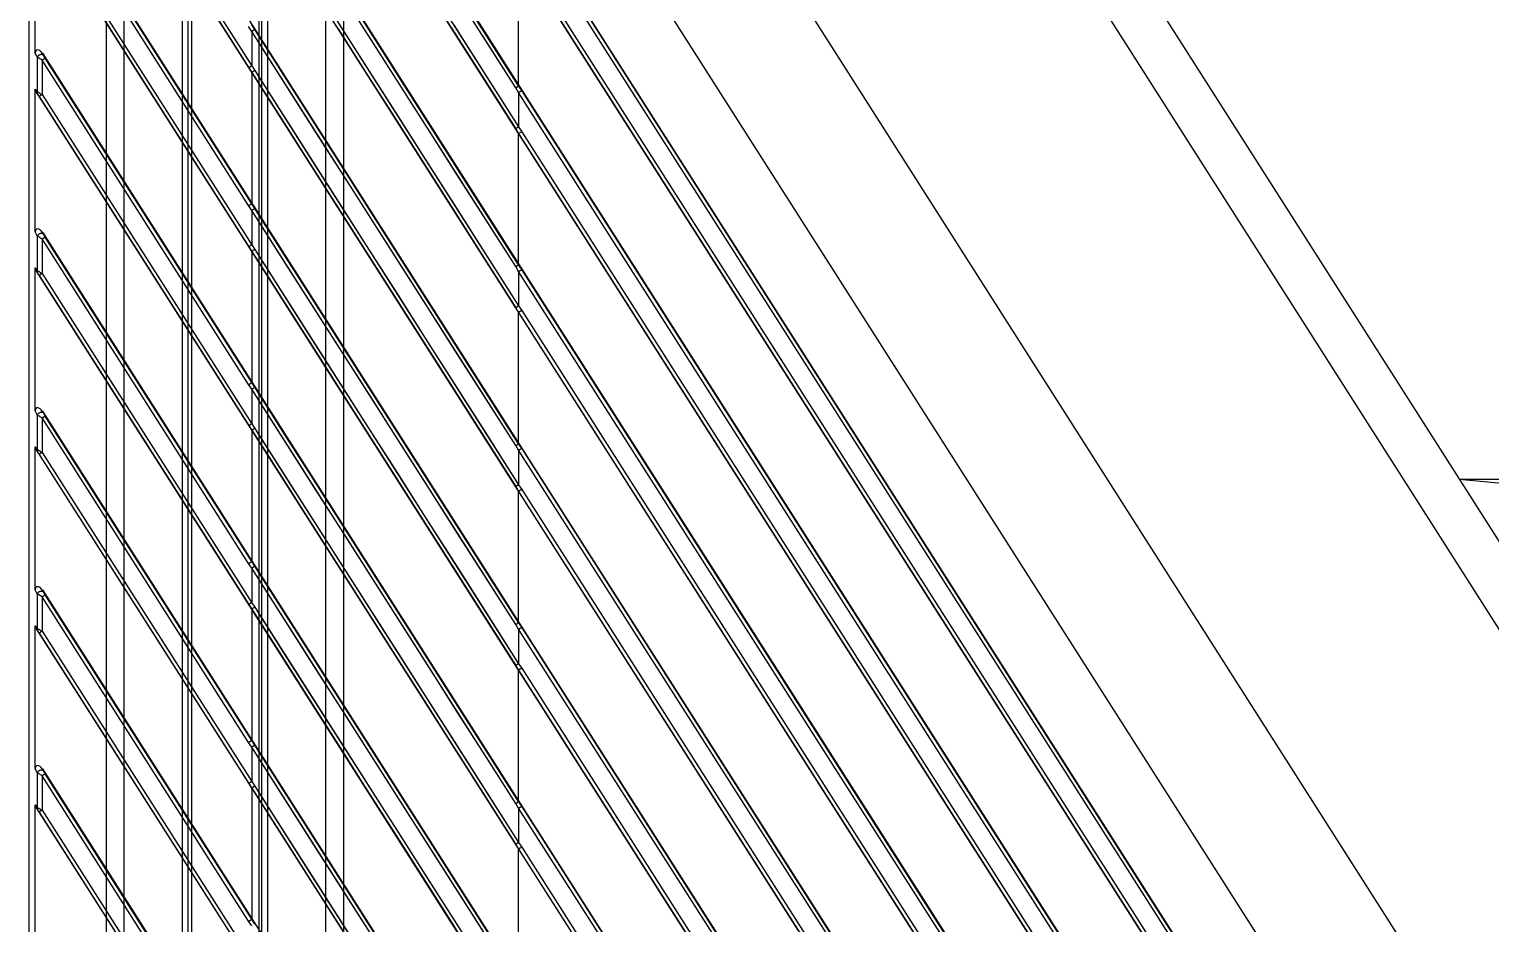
# Model space of a CAD drawing. Header units: millimetres. Extents: x 3299 to 14264, y 1863 to 5555.
# Drawn here: x 9573.9 to 9697, y 3599.8 to 3675.1 of the extents above; entities that cross this region are included whole.
import ezdxf

# ---------------------------------------------------------------- set-up
doc = ezdxf.new("R2010")
doc.units = ezdxf.units.MM
doc.layers.add('02___PRT_ALL_AXES', color=7, linetype='Continuous')

# ---------------------------------------------------------------- blocks, each defined once
blk = doc.blocks.new('ryfhgjmb')
at = {"color": 30, "linetype": 'Continuous', "true_color": 0xf26722}
for p, q in [((6005.13, 3342.43), (7001.63, 3342.43)), ((6005.13, 3340.93), (7001.63, 3340.93)), ((6058.09, 3336.03), (6969.27, 3336.03)), ((6058.47, 3335.53), (6968.88, 3335.53)), ((6058.09, 3328.83), (6969.27, 3328.83)), ((6058.47, 3329.33), (6968.88, 3329.33)), ((6005.13, 3323.93), (7001.63, 3323.93)), ((6005.13, 3322.43), (7001.63, 3322.43))]:
    blk.add_line(p, q, dxfattribs=at)
at = {"layer": '02___PRT_ALL_AXES', "color": 30, "linetype": 'Continuous', "true_color": 0xf26722}
for p, q in [((6968.72, 3335.27), (6027.64, 3335.27)), ((6968.72, 3329.59), (6027.64, 3329.59))]:
    blk.add_line(p, q, dxfattribs=at)
blk = doc.blocks.new('ryfh')
at = {"rotation": 90}
blk.add_blockref('ryfhgjmb', (11616.06, -2205.71), dxfattribs=at)
blk = doc.blocks.new('1111')
at = {"color": 7, "linetype": 'Continuous'}
for p, q in [((16002.78, 6714.13), (16002.78, 7051.63)), ((16005.06, 7020.45), (16199.89, 6714.63)), ((16003.89, 7011.31), (16192.57, 6715.14)), ((16052.6, 7010.97), (16165.48, 6833.79)), ((16003.37, 7008.03), (16190.17, 6714.81)), ((16049.79, 7007.99), (16169.04, 6820.8)), ((16003.89, 6996.24), (16182.96, 6715.14)), ((16003.37, 6992.96), (16180.56, 6714.81)), ((16003.89, 6981.16), (16173.36, 6715.14)), ((16003.37, 6977.88), (16170.96, 6714.81)), ((16043.77, 6933.03), (16021.53, 6967.93)), ((16044.02, 6933.19), (16021.79, 6968.09)), ((16003.89, 6966.09), (16163.75, 6715.14)), ((16021.54, 6964.47), (16043.77, 6929.57)), ((16021.78, 6964.63), (16044.02, 6929.73)), ((16052.45, 6964.65), (16182.35, 6760.74)), ((16003.37, 6962.81), (16161.36, 6714.81)), ((16003.62, 6962.45), (16021.29, 6934.71)), ((16003.86, 6962.61), (16021.53, 6934.87)), ((16043.77, 6917.96), (16021.53, 6952.85)), ((16044.02, 6918.12), (16021.79, 6953.02)), ((16003.89, 6951.01), (16154.15, 6715.14)), ((16021.27, 6923.1), (16003.86, 6950.44)), ((16021.54, 6923.26), (16004.12, 6950.6)), ((16021.78, 6949.55), (16044.02, 6914.65)), ((16021.54, 6949.39), (16043.77, 6914.49)), ((16003.28, 6935.95), (16003.28, 6948)), ((16003.37, 6947.73), (16151.75, 6714.81)), ((16003.62, 6947.37), (16021.29, 6919.64)), ((16003.86, 6947.53), (16021.53, 6919.8)), ((16166.56, 6755.38), (16044.02, 6947.71)), ((16166.81, 6755.54), (16044.28, 6947.87)), ((16044.02, 6933.19), (16044.02, 6944.25)), ((16044.02, 6944.25), (16164.35, 6755.38)), ((16044.28, 6944.41), (16164.6, 6755.54)), ((16041.53, 6937.11), (16039.14, 6940.86)), ((16031.75, 6936.82), (16029.39, 6940.52)), ((16032.01, 6936.98), (16029.65, 6940.68)), ((16041.28, 6936.95), (16038.88, 6940.7)), ((16021.53, 6937.78), (16021.27, 6938.18)), ((16021.53, 6937.78), (16021.53, 6934.87)), ((16043.77, 6902.88), (16021.53, 6937.78)), ((16024.38, 6933.31), (16021.53, 6937.78)), ((16021.79, 6937.94), (16021.54, 6938.34)), ((16044.02, 6903.04), (16021.79, 6937.94)), ((16024.64, 6933.47), (16021.79, 6937.94)), ((16028.8, 6937.99), (16031.18, 6934.26)), ((16029.05, 6938.15), (16031.42, 6934.42)), ((16038.33, 6938.12), (16040.92, 6934.05)), ((16038.58, 6938.28), (16041.17, 6934.21)), ((16003.46, 6935.63), (16003.28, 6935.95)), ((16003.96, 6935.79), (16003.89, 6935.94)), ((16003.89, 6935.94), (16144.55, 6715.14)), ((16034.12, 6933.1), (16031.75, 6936.82)), ((16034.38, 6933.26), (16032.01, 6936.98)), ((16043.77, 6933.03), (16041.28, 6936.95)), ((16044.02, 6933.19), (16041.53, 6937.11)), ((16003.46, 6935.63), (16003.46, 6932.69)), ((16003.86, 6935.36), (16003.86, 6932.45)), ((16021.27, 6908.02), (16003.86, 6935.36)), ((16021.54, 6908.19), (16004.12, 6935.52)), ((16021.29, 6934.71), (16021.54, 6934.32)), ((16021.53, 6934.87), (16021.78, 6934.48)), ((16021.55, 6934.26), (16021.54, 6934.32)), ((16021.54, 6934.32), (16043.77, 6899.42)), ((16021.54, 6934.32), (16024.03, 6930.41)), ((16021.55, 6934.26), (16021.55, 6923.28)), ((16021.78, 6934.48), (16044.02, 6899.58)), ((16021.78, 6934.48), (16024.27, 6930.57)), ((16027.23, 6929.4), (16024.64, 6933.47)), ((16031.18, 6934.26), (16033.55, 6930.54)), ((16031.42, 6934.42), (16033.8, 6930.7)), ((16040.92, 6934.05), (16043.77, 6929.57)), ((16041.17, 6934.21), (16044.02, 6929.73)), ((16003.28, 6920.88), (16003.28, 6932.92)), ((16003.28, 6932.92), (16003.46, 6932.69)), ((16003.37, 6932.66), (16003.46, 6932.53)), ((16003.37, 6932.66), (16142.15, 6714.81)), ((16003.62, 6932.29), (16021.29, 6904.56)), ((16003.86, 6932.45), (16021.53, 6904.72)), ((16026.97, 6929.24), (16024.38, 6933.31)), ((16036.5, 6929.37), (16034.12, 6933.1)), ((16036.75, 6929.53), (16034.38, 6933.26)), ((16043.77, 6933.03), (16044.02, 6933.19)), ((16044.02, 6932.64), (16043.77, 6933.03)), ((16044.28, 6932.8), (16044.02, 6933.19)), ((16044.02, 6932.64), (16044.28, 6932.8)), ((16044.02, 6932.64), (16044.02, 6929.73)), ((16156.95, 6755.38), (16044.02, 6932.64)), ((16157.2, 6755.54), (16044.28, 6932.8)), ((16024.03, 6930.41), (16026.42, 6926.66)), ((16024.27, 6930.57), (16026.66, 6926.82)), ((16033.55, 6930.54), (16035.91, 6926.84)), ((16033.8, 6930.7), (16036.15, 6927)), ((16029.39, 6925.44), (16026.97, 6929.24)), ((16029.65, 6925.6), (16027.23, 6929.4)), ((16038.88, 6925.63), (16036.5, 6929.37)), ((16039.14, 6925.79), (16036.75, 6929.53)), ((16044.02, 6929.73), (16043.77, 6929.57)), ((16043.77, 6929.57), (16044.02, 6929.17)), ((16044.02, 6929.73), (16044.28, 6929.33)), ((16044.28, 6929.33), (16044.02, 6929.17)), ((16044.02, 6918.12), (16044.02, 6929.17)), ((16044.02, 6929.17), (16154.74, 6755.38)), ((16044.28, 6929.33), (16155, 6755.54)), ((16026.42, 6926.66), (16028.8, 6922.92)), ((16026.66, 6926.82), (16029.05, 6923.08)), ((16035.91, 6926.84), (16038.33, 6923.04)), ((16036.15, 6927), (16038.58, 6923.2)), ((16034.12, 6918.03), (16029.39, 6925.44)), ((16032.01, 6921.91), (16029.65, 6925.6)), ((16041.28, 6921.87), (16038.88, 6925.63)), ((16041.53, 6922.03), (16039.14, 6925.79)), ((16021.53, 6922.7), (16021.27, 6923.1)), ((16021.53, 6922.7), (16021.53, 6919.8)), ((16043.77, 6887.81), (16021.53, 6922.7)), ((16024.38, 6918.23), (16021.53, 6922.7)), ((16021.55, 6923.28), (16021.54, 6923.26)), ((16021.79, 6922.87), (16021.54, 6923.26)), ((16044.02, 6887.97), (16021.79, 6922.87)), ((16024.64, 6918.39), (16021.79, 6922.87)), ((16028.8, 6922.92), (16031.18, 6919.19)), ((16029.05, 6923.08), (16031.42, 6919.35)), ((16038.33, 6923.04), (16040.92, 6918.97)), ((16038.58, 6923.2), (16041.17, 6919.13)), ((16034.38, 6918.19), (16032.01, 6921.91)), ((16043.77, 6917.96), (16041.28, 6921.87)), ((16044.02, 6918.12), (16041.53, 6922.03)), ((16003.46, 6920.56), (16003.28, 6920.88)), ((16003.46, 6920.56), (16003.46, 6917.62)), ((16003.86, 6920.29), (16003.86, 6917.38)), ((16021.27, 6892.95), (16003.86, 6920.29)), ((16003.89, 6920.86), (16134.94, 6715.14)), ((16003.96, 6920.72), (16003.89, 6920.86)), ((16021.54, 6893.11), (16004.12, 6920.45)), ((16021.29, 6919.64), (16021.54, 6919.24)), ((16021.53, 6919.8), (16021.78, 6919.4)), ((16021.55, 6919.18), (16021.54, 6919.24)), ((16021.54, 6919.24), (16043.77, 6884.34)), ((16021.54, 6919.24), (16024.03, 6915.33)), ((16021.55, 6919.18), (16021.55, 6908.2)), ((16021.78, 6919.4), (16044.02, 6884.5)), ((16021.78, 6919.4), (16024.27, 6915.49)), ((16031.18, 6919.19), (16033.55, 6915.46)), ((16031.42, 6919.35), (16033.8, 6915.63)), ((16040.92, 6918.97), (16043.77, 6914.49)), ((16041.17, 6919.13), (16044.02, 6914.65)), ((16003.28, 6905.8), (16003.28, 6917.85)), ((16003.28, 6917.85), (16003.46, 6917.62)), ((16003.37, 6917.58), (16132.54, 6714.81)), ((16003.37, 6917.58), (16003.46, 6917.46)), ((16026.97, 6914.17), (16024.38, 6918.23)), ((16027.23, 6914.33), (16024.64, 6918.39)), ((16036.5, 6914.3), (16034.12, 6918.03)), ((16036.75, 6914.46), (16034.38, 6918.19)), ((16043.77, 6917.96), (16044.02, 6918.12)), ((16044.02, 6917.56), (16043.77, 6917.96)), ((16044.28, 6917.72), (16044.02, 6918.12)), ((16044.02, 6917.56), (16044.28, 6917.72)), ((16044.02, 6917.56), (16044.02, 6914.65)), ((16147.35, 6755.38), (16044.02, 6917.56)), ((16147.6, 6755.54), (16044.28, 6917.72)), ((16003.62, 6917.22), (16021.29, 6889.48)), ((16003.86, 6917.38), (16021.53, 6889.64)), ((16024.03, 6915.33), (16026.42, 6911.58)), ((16024.27, 6915.49), (16026.66, 6911.74)), ((16033.55, 6915.46), (16035.91, 6911.77)), ((16033.8, 6915.63), (16036.15, 6911.93)), ((16029.39, 6910.37), (16026.97, 6914.17)), ((16029.65, 6910.53), (16027.23, 6914.33)), ((16038.88, 6910.55), (16036.5, 6914.3)), ((16039.14, 6910.71), (16036.75, 6914.46)), ((16044.02, 6914.65), (16043.77, 6914.49)), ((16043.77, 6914.49), (16044.02, 6914.1)), ((16044.02, 6914.65), (16044.28, 6914.26)), ((16044.28, 6914.26), (16044.02, 6914.1)), ((16044.02, 6903.04), (16044.02, 6914.1)), ((16044.02, 6914.1), (16145.14, 6755.38)), ((16044.28, 6914.26), (16145.39, 6755.54)), ((16026.42, 6911.58), (16028.8, 6907.84)), ((16026.66, 6911.74), (16029.05, 6908)), ((16035.91, 6911.77), (16038.33, 6907.96)), ((16036.15, 6911.93), (16038.58, 6908.12)), ((16031.75, 6906.67), (16029.39, 6910.37)), ((16032.01, 6906.83), (16029.65, 6910.53)), ((16041.28, 6906.8), (16038.88, 6910.55)), ((16041.53, 6906.96), (16039.14, 6910.71)), ((16021.53, 6907.63), (16021.27, 6908.02)), ((16021.53, 6907.63), (16021.53, 6904.72)), ((16043.77, 6872.73), (16021.53, 6907.63)), ((16024.38, 6903.16), (16021.53, 6907.63)), ((16021.55, 6908.2), (16021.54, 6908.19)), ((16021.79, 6907.79), (16021.54, 6908.19)), ((16044.02, 6872.89), (16021.79, 6907.79)), ((16024.64, 6903.32), (16021.79, 6907.79)), ((16028.8, 6907.84), (16031.18, 6904.11)), ((16029.05, 6908), (16031.42, 6904.27)), ((16038.33, 6907.96), (16040.92, 6903.9)), ((16038.58, 6908.12), (16041.17, 6904.06)), ((16034.12, 6902.95), (16031.75, 6906.67)), ((16034.38, 6903.11), (16032.01, 6906.83)), ((16043.77, 6902.88), (16041.28, 6906.8)), ((16044.02, 6903.04), (16041.53, 6906.96)), ((16003.46, 6905.48), (16003.28, 6905.8)), ((16003.46, 6905.48), (16003.46, 6902.54)), ((16003.86, 6905.21), (16003.86, 6902.3)), ((16021.27, 6877.87), (16003.86, 6905.21)), ((16003.89, 6905.78), (16125.34, 6715.14)), ((16003.96, 6905.64), (16003.89, 6905.78)), ((16021.54, 6878.04), (16004.12, 6905.37)), ((16021.29, 6904.56), (16021.54, 6904.17)), ((16021.53, 6904.72), (16021.78, 6904.33)), ((16021.55, 6904.11), (16021.54, 6904.17)), ((16021.54, 6904.17), (16043.77, 6869.27)), ((16021.54, 6904.17), (16024.03, 6900.26)), ((16021.55, 6904.11), (16021.55, 6893.13)), ((16021.78, 6904.33), (16044.02, 6869.43)), ((16021.78, 6904.33), (16024.27, 6900.42)), ((16031.18, 6904.11), (16033.55, 6900.39)), ((16031.42, 6904.27), (16033.8, 6900.55)), ((16040.92, 6903.9), (16043.77, 6899.42)), ((16041.17, 6904.06), (16044.02, 6899.58)), ((16003.28, 6890.72), (16003.28, 6902.77)), ((16003.28, 6902.77), (16003.46, 6902.54)), ((16026.97, 6899.09), (16024.38, 6903.16)), ((16027.23, 6899.25), (16024.64, 6903.32)), ((16036.5, 6899.22), (16034.12, 6902.95)), ((16036.75, 6899.38), (16034.38, 6903.11)), ((16043.77, 6902.88), (16044.02, 6903.04)), ((16044.02, 6902.49), (16043.77, 6902.88)), ((16044.28, 6902.65), (16044.02, 6903.04)), ((16003.37, 6902.51), (16122.94, 6714.81)), ((16003.37, 6902.51), (16003.46, 6902.38)), ((16003.62, 6902.14), (16021.29, 6874.41)), ((16003.86, 6902.3), (16021.53, 6874.57)), ((16044.02, 6902.49), (16044.28, 6902.65)), ((16044.02, 6902.49), (16044.02, 6899.58)), ((16137.74, 6755.38), (16044.02, 6902.49)), ((16138, 6755.54), (16044.28, 6902.65)), ((16024.03, 6900.26), (16026.42, 6896.51)), ((16024.27, 6900.42), (16026.66, 6896.67)), ((16033.55, 6900.39), (16035.91, 6896.69)), ((16033.8, 6900.55), (16036.15, 6896.85)), ((16029.39, 6895.29), (16026.97, 6899.09)), ((16032.01, 6891.76), (16027.23, 6899.25)), ((16038.88, 6895.48), (16036.5, 6899.22)), ((16039.14, 6895.64), (16036.75, 6899.38)), ((16044.02, 6899.58), (16043.77, 6899.42)), ((16043.77, 6899.42), (16044.02, 6899.02)), ((16044.02, 6899.58), (16044.28, 6899.18)), ((16044.28, 6899.18), (16044.02, 6899.02)), ((16044.02, 6887.97), (16044.02, 6899.02)), ((16044.02, 6899.02), (16135.54, 6755.38)), ((16044.28, 6899.18), (16135.79, 6755.54)), ((16128.39, 6899.53), (16123.27, 6900.03)), ((16250.27, 6900.03), (16123.27, 6900.03)), ((16026.42, 6896.51), (16028.8, 6892.76)), ((16026.66, 6896.67), (16029.05, 6892.93)), ((16035.91, 6896.69), (16038.33, 6892.89)), ((16036.15, 6896.85), (16038.58, 6893.05)), ((16031.75, 6891.6), (16029.39, 6895.29)), ((16041.28, 6891.72), (16038.88, 6895.48)), ((16041.53, 6891.88), (16039.14, 6895.64)), ((16021.53, 6892.55), (16021.27, 6892.95)), ((16021.55, 6893.13), (16021.54, 6893.11)), ((16021.79, 6892.71), (16021.54, 6893.11)), ((16029.05, 6892.93), (16031.42, 6889.2)), ((16038.33, 6892.89), (16040.92, 6888.82)), ((16038.58, 6893.05), (16041.17, 6888.98)), ((16021.53, 6892.55), (16021.53, 6889.64)), ((16043.77, 6857.66), (16021.53, 6892.55)), ((16024.38, 6888.08), (16021.53, 6892.55)), ((16044.02, 6857.82), (16021.79, 6892.71)), ((16024.64, 6888.24), (16021.79, 6892.71)), ((16028.8, 6892.76), (16031.18, 6889.03)), ((16036.5, 6884.14), (16031.75, 6891.6)), ((16034.38, 6888.04), (16032.01, 6891.76)), ((16043.77, 6887.81), (16041.28, 6891.72)), ((16044.02, 6887.97), (16041.53, 6891.88)), ((16003.46, 6890.4), (16003.28, 6890.72)), ((16003.46, 6890.4), (16003.46, 6887.47)), ((16003.96, 6890.57), (16003.89, 6890.71)), ((16003.89, 6890.71), (16115.73, 6715.14)), ((16003.86, 6890.14), (16003.86, 6887.23)), ((16021.27, 6862.8), (16003.86, 6890.14)), ((16021.54, 6862.96), (16004.12, 6890.3)), ((16021.29, 6889.48), (16021.54, 6889.09)), ((16021.53, 6889.64), (16021.78, 6889.25)), ((16021.78, 6889.25), (16044.02, 6854.35)), ((16021.78, 6889.25), (16024.27, 6885.34)), ((16031.42, 6889.2), (16033.8, 6885.47)), ((16021.55, 6889.03), (16021.54, 6889.09)), ((16021.54, 6889.09), (16043.77, 6854.19)), ((16021.54, 6889.09), (16024.03, 6885.18)), ((16021.55, 6889.03), (16021.55, 6878.05)), ((16026.97, 6884.01), (16024.38, 6888.08)), ((16027.23, 6884.18), (16024.64, 6888.24)), ((16031.18, 6889.03), (16033.55, 6885.31)), ((16036.75, 6884.31), (16034.38, 6888.04)), ((16040.92, 6888.82), (16043.77, 6884.34)), ((16041.17, 6888.98), (16044.02, 6884.5)), ((16043.77, 6887.81), (16044.02, 6887.97)), ((16044.28, 6887.57), (16044.02, 6887.97)), ((16003.28, 6875.65), (16003.28, 6887.7)), ((16003.28, 6887.7), (16003.46, 6887.47)), ((16003.37, 6887.43), (16003.46, 6887.31)), ((16003.37, 6887.43), (16113.34, 6714.81)), ((16003.62, 6887.07), (16021.29, 6859.33)), ((16003.86, 6887.23), (16021.53, 6859.49)), ((16044.02, 6887.41), (16043.77, 6887.81)), ((16044.02, 6887.41), (16044.28, 6887.57)), ((16044.02, 6887.41), (16044.02, 6884.5)), ((16128.14, 6755.38), (16044.02, 6887.41)), ((16128.39, 6755.54), (16044.28, 6887.57)), ((16033.8, 6885.47), (16036.15, 6881.78)), ((16024.03, 6885.18), (16026.42, 6881.43)), ((16024.27, 6885.34), (16026.66, 6881.59)), ((16033.55, 6885.31), (16035.91, 6881.62)), ((16041.53, 6876.81), (16036.75, 6884.31)), ((16044.02, 6884.5), (16043.77, 6884.34)), ((16043.77, 6884.34), (16044.02, 6883.95)), ((16044.02, 6884.5), (16044.28, 6884.11)), ((16029.39, 6880.22), (16026.97, 6884.01)), ((16032.01, 6876.68), (16027.23, 6884.18)), ((16038.88, 6880.4), (16036.5, 6884.14)), ((16044.28, 6884.11), (16044.02, 6883.95)), ((16044.02, 6872.89), (16044.02, 6883.95)), ((16044.02, 6883.95), (16125.93, 6755.38)), ((16044.28, 6884.11), (16126.18, 6755.54)), ((16036.15, 6881.78), (16038.58, 6877.97)), ((16026.42, 6881.43), (16028.8, 6877.69)), ((16026.66, 6881.59), (16029.05, 6877.85)), ((16035.91, 6881.62), (16038.33, 6877.81)), ((16034.12, 6872.8), (16029.39, 6880.22)), ((16041.28, 6876.65), (16038.88, 6880.4)), ((16021.55, 6878.05), (16021.54, 6878.04)), ((16021.79, 6877.64), (16021.54, 6878.04)), ((16021.53, 6877.48), (16021.27, 6877.87)), ((16021.53, 6877.48), (16021.53, 6874.57)), ((16043.77, 6842.58), (16021.53, 6877.48)), ((16024.38, 6873), (16021.53, 6877.48)), ((16044.02, 6842.74), (16021.79, 6877.64)), ((16024.64, 6873.17), (16021.79, 6877.64)), ((16028.8, 6877.69), (16031.18, 6873.96)), ((16029.05, 6877.85), (16033.8, 6870.4)), ((16038.33, 6877.81), (16040.92, 6873.74)), ((16038.58, 6877.97), (16041.17, 6873.91)), ((16044.02, 6872.89), (16041.53, 6876.81)), ((16003.46, 6875.33), (16003.28, 6875.65)), ((16003.89, 6875.63), (16106.13, 6715.14)), ((16003.96, 6875.49), (16003.89, 6875.63)), ((16034.38, 6872.96), (16032.01, 6876.68)), ((16043.77, 6872.73), (16041.28, 6876.65)), ((16003.46, 6875.33), (16003.46, 6872.39)), ((16003.86, 6875.06), (16003.86, 6872.15)), ((16021.27, 6847.72), (16003.86, 6875.06)), ((16021.54, 6847.88), (16004.12, 6875.22)), ((16021.29, 6874.41), (16021.54, 6874.02)), ((16021.53, 6874.57), (16021.78, 6874.18)), ((16021.55, 6873.96), (16021.54, 6874.02)), ((16021.54, 6874.02), (16043.77, 6839.12)), ((16021.54, 6874.02), (16024.03, 6870.11)), ((16021.55, 6873.96), (16021.55, 6862.98)), ((16021.78, 6874.18), (16044.02, 6839.28)), ((16021.78, 6874.18), (16024.27, 6870.27)), ((16027.23, 6869.1), (16024.64, 6873.17)), ((16031.18, 6873.96), (16033.55, 6870.24)), ((16040.92, 6873.74), (16043.77, 6869.27)), ((16041.17, 6873.91), (16044.02, 6869.43)), ((16003.28, 6860.57), (16003.28, 6872.62)), ((16003.28, 6872.62), (16003.46, 6872.39)), ((16003.37, 6872.36), (16103.73, 6714.81)), ((16003.37, 6872.36), (16003.46, 6872.23)), ((16003.62, 6871.99), (16021.29, 6844.26)), ((16003.86, 6872.15), (16021.53, 6844.42)), ((16026.97, 6868.94), (16024.38, 6873)), ((16036.5, 6869.07), (16034.12, 6872.8)), ((16039.14, 6865.49), (16034.38, 6872.96)), ((16043.77, 6872.73), (16044.02, 6872.89)), ((16044.02, 6872.34), (16043.77, 6872.73)), ((16044.28, 6872.5), (16044.02, 6872.89)), ((16044.02, 6872.34), (16044.28, 6872.5)), ((16044.02, 6872.34), (16044.02, 6869.43)), ((16118.54, 6755.38), (16044.02, 6872.34)), ((16118.79, 6755.54), (16044.28, 6872.5)), ((16024.03, 6870.11), (16026.42, 6866.35)), ((16024.27, 6870.27), (16026.66, 6866.51)), ((16033.55, 6870.24), (16038.33, 6862.74)), ((16033.8, 6870.4), (16036.15, 6866.7)), ((16044.02, 6869.43), (16043.77, 6869.27)), ((16044.02, 6869.43), (16044.28, 6869.03)), ((16031.75, 6861.44), (16026.97, 6868.94)), ((16032.01, 6861.61), (16027.23, 6869.1)), ((16041.28, 6861.57), (16036.5, 6869.07)), ((16043.77, 6869.27), (16044.02, 6868.87)), ((16044.28, 6869.03), (16044.02, 6868.87)), ((16044.02, 6857.82), (16044.02, 6868.87)), ((16044.02, 6868.87), (16116.33, 6755.38)), ((16044.28, 6869.03), (16116.58, 6755.54)), ((16026.42, 6866.35), (16028.8, 6862.61)), ((16026.66, 6866.51), (16029.05, 6862.77)), ((16036.15, 6866.7), (16038.58, 6862.9)), ((16041.53, 6861.73), (16039.14, 6865.49)), ((16021.53, 6862.4), (16021.27, 6862.8)), ((16021.55, 6862.98), (16021.54, 6862.96)), ((16021.79, 6862.56), (16021.54, 6862.96)), ((16028.8, 6862.61), (16031.18, 6858.88)), ((16029.05, 6862.77), (16031.42, 6859.04)), ((16038.33, 6862.74), (16040.92, 6858.67)), ((16038.58, 6862.9), (16041.17, 6858.83))]:
    blk.add_line(p, q, dxfattribs=at)
for centre, major_axis, ratio, start_param, end_param in [((16003.64, 6935.76), (-0.253, 0.43), 0.601104, -1.513218, 0.79522), ((16003.64, 6932.78), (-0.278, 0.337), 0.685856, 0.694237, 1.39405), ((16003.64, 6920.68), (-0.253, 0.43), 0.601104, -1.513218, 0.79522), ((16003.64, 6917.71), (-0.278, 0.337), 0.685856, 0.694237, 1.39405), ((16003.64, 6905.61), (-0.253, 0.43), 0.601104, -1.513218, 0.79522), ((16003.64, 6902.63), (-0.278, 0.337), 0.685856, 0.694237, 1.39405), ((16003.64, 6890.53), (-0.253, 0.43), 0.601104, -1.513218, 0.79522), ((16003.64, 6887.56), (-0.278, 0.337), 0.685856, 0.694237, 1.39405), ((16003.64, 6875.46), (-0.253, 0.43), 0.601104, -1.513218, 0.79522), ((16003.64, 6872.48), (-0.278, 0.337), 0.685856, 0.694237, 1.39405)]:
    blk.add_ellipse(centre, major_axis=major_axis, ratio=ratio, start_param=start_param, end_param=end_param, dxfattribs=at)
for points, knots in [([(16021.53, 6937.78), (16021.54, 6937.79), (16021.57, 6937.81), (16021.62, 6937.84), (16021.66, 6937.87), (16021.7, 6937.89), (16021.73, 6937.91), (16021.75, 6937.92), (16021.77, 6937.93), (16021.78, 6937.93), (16021.78, 6937.94), (16021.79, 6937.94), (16021.79, 6937.94), (16021.79, 6937.94), (16021.79, 6937.94)], [0, 0, 0, 0, 0.18298, 0.36084, 0.527055, 0.675665, 0.801265, 0.853987, 0.899327, 0.936883, 0.966331, 0.987411, 0.994769, 1, 1, 1, 1]), ([(16003.46, 6935.63), (16003.47, 6935.65), (16003.5, 6935.7), (16003.55, 6935.75), (16003.63, 6935.8), (16003.7, 6935.83), (16003.78, 6935.85), (16003.85, 6935.85), (16003.89, 6935.84), (16003.92, 6935.83), (16003.94, 6935.81), (16003.96, 6935.8), (16003.96, 6935.79)], [0, 0, 0, 0, 0.123308, 0.259051, 0.401465, 0.54346, 0.678034, 0.799644, 0.854802, 0.906173, 0.954287, 1, 1, 1, 1]), ([(16003.86, 6935.36), (16003.82, 6935.39), (16003.76, 6935.42), (16003.69, 6935.47), (16003.63, 6935.51), (16003.58, 6935.54), (16003.54, 6935.57), (16003.49, 6935.6), (16003.47, 6935.62), (16003.46, 6935.63)], [0, 0, 0, 0, 0.284936, 0.422853, 0.555718, 0.681841, 0.799359, 0.906165, 1, 1, 1, 1]), ([(16003.86, 6935.36), (16003.87, 6935.37), (16003.91, 6935.39), (16003.95, 6935.42), (16004, 6935.45), (16004.03, 6935.47), (16004.06, 6935.49), (16004.08, 6935.5), (16004.1, 6935.51), (16004.11, 6935.52), (16004.11, 6935.52), (16004.12, 6935.52), (16004.12, 6935.52), (16004.12, 6935.52), (16004.12, 6935.52)], [0, 0, 0, 0, 0.18298, 0.36084, 0.527055, 0.675665, 0.801265, 0.853987, 0.899327, 0.936883, 0.966331, 0.987411, 0.994769, 1, 1, 1, 1]), ([(16004.12, 6935.52), (16004.11, 6935.55), (16004.08, 6935.59), (16004.04, 6935.66), (16004, 6935.73), (16003.98, 6935.77), (16003.96, 6935.79)], [0, 0, 0, 0, 0.264578, 0.524242, 0.773235, 1, 1, 1, 1]), ([(16021.53, 6934.87), (16021.51, 6934.86), (16021.48, 6934.84), (16021.44, 6934.81), (16021.4, 6934.79), (16021.37, 6934.77), (16021.34, 6934.75), (16021.32, 6934.74), (16021.31, 6934.73), (16021.3, 6934.72), (16021.3, 6934.72), (16021.29, 6934.71), (16021.29, 6934.71), (16021.29, 6934.71)], [0, 0, 0, 0, 0.186782, 0.366131, 0.532175, 0.679595, 0.803609, 0.85556, 0.900224, 0.93725, 0.966352, 0.987305, 1, 1, 1, 1]), ([(16021.78, 6934.48), (16021.76, 6934.47), (16021.73, 6934.45), (16021.69, 6934.42), (16021.65, 6934.4), (16021.62, 6934.37), (16021.59, 6934.36), (16021.57, 6934.34), (16021.56, 6934.34), (16021.55, 6934.33), (16021.55, 6934.32), (16021.54, 6934.32), (16021.54, 6934.32), (16021.54, 6934.32)], [0, 0, 0, 0, 0.186765, 0.36611, 0.532157, 0.679586, 0.803609, 0.855564, 0.900231, 0.937259, 0.966361, 0.987311, 1, 1, 1, 1]), ([(16003.46, 6932.69), (16003.45, 6932.68), (16003.44, 6932.65), (16003.44, 6932.61), (16003.44, 6932.57), (16003.45, 6932.54), (16003.46, 6932.53)], [0, 0, 0, 0, 0.271855, 0.527736, 0.769173, 1, 1, 1, 1]), ([(16003.46, 6932.69), (16003.47, 6932.69), (16003.49, 6932.67), (16003.54, 6932.65), (16003.58, 6932.62), (16003.64, 6932.59), (16003.69, 6932.56), (16003.76, 6932.51), (16003.82, 6932.48), (16003.86, 6932.45)], [0, 0, 0, 0, 0.090397, 0.195428, 0.312456, 0.43902, 0.572905, 0.712149, 1, 1, 1, 1]), ([(16003.46, 6932.53), (16003.47, 6932.53), (16003.48, 6932.51), (16003.5, 6932.47), (16003.54, 6932.42), (16003.58, 6932.36), (16003.61, 6932.32), (16003.62, 6932.29)], [0, 0, 0, 0, 0.103408, 0.218747, 0.468859, 0.73184, 1, 1, 1, 1]), ([(16003.86, 6932.45), (16003.84, 6932.45), (16003.81, 6932.43), (16003.77, 6932.4), (16003.73, 6932.37), (16003.7, 6932.35), (16003.67, 6932.33), (16003.65, 6932.32), (16003.64, 6932.31), (16003.64, 6932.31), (16003.63, 6932.3), (16003.62, 6932.3), (16003.62, 6932.3), (16003.62, 6932.29)], [0, 0, 0, 0, 0.186782, 0.366131, 0.532175, 0.679595, 0.803609, 0.85556, 0.900224, 0.93725, 0.966352, 0.987305, 1, 1, 1, 1]), ([(16021.27, 6923.1), (16021.29, 6923.11), (16021.32, 6923.13), (16021.37, 6923.16), (16021.41, 6923.19), (16021.45, 6923.21), (16021.48, 6923.23), (16021.5, 6923.24), (16021.51, 6923.25), (16021.52, 6923.25), (16021.53, 6923.26), (16021.54, 6923.26), (16021.54, 6923.26), (16021.54, 6923.26), (16021.54, 6923.26)], [0, 0, 0, 0, 0.18298, 0.36084, 0.527055, 0.675665, 0.801265, 0.853987, 0.899327, 0.936883, 0.966331, 0.987411, 0.994769, 1, 1, 1, 1]), ([(16021.53, 6922.7), (16021.54, 6922.71), (16021.57, 6922.73), (16021.62, 6922.76), (16021.66, 6922.79), (16021.7, 6922.81), (16021.73, 6922.83), (16021.75, 6922.84), (16021.77, 6922.85), (16021.78, 6922.86), (16021.78, 6922.86), (16021.79, 6922.86), (16021.79, 6922.86), (16021.79, 6922.86), (16021.79, 6922.87)], [0, 0, 0, 0, 0.18298, 0.36084, 0.527055, 0.675665, 0.801265, 0.853987, 0.899327, 0.936883, 0.966331, 0.987411, 0.994769, 1, 1, 1, 1]), ([(16003.46, 6920.56), (16003.47, 6920.58), (16003.5, 6920.62), (16003.55, 6920.68), (16003.63, 6920.72), (16003.7, 6920.76), (16003.78, 6920.77), (16003.85, 6920.77), (16003.89, 6920.76), (16003.92, 6920.75), (16003.94, 6920.74), (16003.96, 6920.72), (16003.96, 6920.72)], [0, 0, 0, 0, 0.123308, 0.259051, 0.401465, 0.54346, 0.678034, 0.799644, 0.854802, 0.906173, 0.954287, 1, 1, 1, 1]), ([(16003.86, 6920.29), (16003.82, 6920.31), (16003.76, 6920.35), (16003.69, 6920.4), (16003.63, 6920.43), (16003.58, 6920.47), (16003.54, 6920.5), (16003.49, 6920.53), (16003.47, 6920.55), (16003.46, 6920.56)], [0, 0, 0, 0, 0.284936, 0.422853, 0.555718, 0.681841, 0.799359, 0.906165, 1, 1, 1, 1]), ([(16003.86, 6920.29), (16003.87, 6920.3), (16003.91, 6920.32), (16003.95, 6920.35), (16004, 6920.37), (16004.03, 6920.4), (16004.06, 6920.42), (16004.08, 6920.43), (16004.1, 6920.43), (16004.11, 6920.44), (16004.11, 6920.44), (16004.12, 6920.45), (16004.12, 6920.45), (16004.12, 6920.45), (16004.12, 6920.45)], [0, 0, 0, 0, 0.18298, 0.36084, 0.527055, 0.675665, 0.801265, 0.853987, 0.899327, 0.936883, 0.966331, 0.987411, 0.994769, 1, 1, 1, 1]), ([(16004.12, 6920.45), (16004.11, 6920.47), (16004.08, 6920.52), (16004.04, 6920.59), (16004, 6920.65), (16003.98, 6920.7), (16003.96, 6920.72)], [0, 0, 0, 0, 0.264578, 0.524242, 0.773235, 1, 1, 1, 1]), ([(16021.53, 6919.8), (16021.51, 6919.79), (16021.48, 6919.77), (16021.44, 6919.74), (16021.4, 6919.71), (16021.37, 6919.69), (16021.34, 6919.67), (16021.32, 6919.66), (16021.31, 6919.65), (16021.3, 6919.65), (16021.3, 6919.64), (16021.29, 6919.64), (16021.29, 6919.64), (16021.29, 6919.64)], [0, 0, 0, 0, 0.186782, 0.366131, 0.532175, 0.679595, 0.803609, 0.85556, 0.900224, 0.93725, 0.966352, 0.987305, 1, 1, 1, 1]), ([(16021.78, 6919.4), (16021.76, 6919.39), (16021.73, 6919.37), (16021.69, 6919.35), (16021.65, 6919.32), (16021.62, 6919.3), (16021.59, 6919.28), (16021.57, 6919.27), (16021.56, 6919.26), (16021.55, 6919.25), (16021.55, 6919.25), (16021.54, 6919.25), (16021.54, 6919.24), (16021.54, 6919.24)], [0, 0, 0, 0, 0.186765, 0.36611, 0.532157, 0.679586, 0.803609, 0.855564, 0.900231, 0.937259, 0.966361, 0.987311, 1, 1, 1, 1]), ([(16003.46, 6917.62), (16003.45, 6917.6), (16003.44, 6917.58), (16003.44, 6917.53), (16003.44, 6917.49), (16003.45, 6917.47), (16003.46, 6917.46)], [0, 0, 0, 0, 0.271855, 0.527736, 0.769173, 1, 1, 1, 1]), ([(16003.46, 6917.62), (16003.47, 6917.61), (16003.49, 6917.6), (16003.54, 6917.57), (16003.58, 6917.55), (16003.64, 6917.52), (16003.69, 6917.48), (16003.76, 6917.44), (16003.82, 6917.4), (16003.86, 6917.38)], [0, 0, 0, 0, 0.090397, 0.195428, 0.312456, 0.43902, 0.572905, 0.712149, 1, 1, 1, 1]), ([(16003.46, 6917.46), (16003.47, 6917.45), (16003.48, 6917.43), (16003.5, 6917.4), (16003.54, 6917.35), (16003.58, 6917.28), (16003.61, 6917.24), (16003.62, 6917.22)], [0, 0, 0, 0, 0.103408, 0.218747, 0.468859, 0.73184, 1, 1, 1, 1]), ([(16003.86, 6917.38), (16003.84, 6917.37), (16003.81, 6917.35), (16003.77, 6917.32), (16003.73, 6917.3), (16003.7, 6917.27), (16003.67, 6917.26), (16003.65, 6917.24), (16003.64, 6917.24), (16003.64, 6917.23), (16003.63, 6917.23), (16003.62, 6917.22), (16003.62, 6917.22), (16003.62, 6917.22)], [0, 0, 0, 0, 0.186782, 0.366131, 0.532175, 0.679595, 0.803609, 0.85556, 0.900224, 0.93725, 0.966352, 0.987305, 1, 1, 1, 1]), ([(16021.27, 6908.02), (16021.29, 6908.03), (16021.32, 6908.05), (16021.37, 6908.08), (16021.41, 6908.11), (16021.45, 6908.13), (16021.48, 6908.15), (16021.5, 6908.16), (16021.51, 6908.17), (16021.52, 6908.18), (16021.53, 6908.18), (16021.54, 6908.18), (16021.54, 6908.19), (16021.54, 6908.19), (16021.54, 6908.19)], [0, 0, 0, 0, 0.18298, 0.36084, 0.527055, 0.675665, 0.801265, 0.853987, 0.899327, 0.936883, 0.966331, 0.987411, 0.994769, 1, 1, 1, 1]), ([(16021.53, 6907.63), (16021.54, 6907.64), (16021.57, 6907.66), (16021.62, 6907.69), (16021.66, 6907.71), (16021.7, 6907.74), (16021.73, 6907.76), (16021.75, 6907.77), (16021.77, 6907.78), (16021.78, 6907.78), (16021.78, 6907.79), (16021.79, 6907.79), (16021.79, 6907.79), (16021.79, 6907.79), (16021.79, 6907.79)], [0, 0, 0, 0, 0.18298, 0.36084, 0.527055, 0.675665, 0.801265, 0.853987, 0.899327, 0.936883, 0.966331, 0.987411, 0.994769, 1, 1, 1, 1]), ([(16003.46, 6905.48), (16003.47, 6905.5), (16003.5, 6905.55), (16003.55, 6905.6), (16003.63, 6905.65), (16003.7, 6905.68), (16003.78, 6905.7), (16003.85, 6905.7), (16003.89, 6905.69), (16003.92, 6905.68), (16003.94, 6905.66), (16003.96, 6905.65), (16003.96, 6905.64)], [0, 0, 0, 0, 0.123308, 0.259051, 0.401465, 0.54346, 0.678034, 0.799644, 0.854802, 0.906173, 0.954287, 1, 1, 1, 1]), ([(16003.86, 6905.21), (16003.82, 6905.24), (16003.76, 6905.27), (16003.69, 6905.32), (16003.63, 6905.36), (16003.58, 6905.39), (16003.54, 6905.42), (16003.49, 6905.45), (16003.47, 6905.47), (16003.46, 6905.48)], [0, 0, 0, 0, 0.284936, 0.422853, 0.555718, 0.681841, 0.799359, 0.906165, 1, 1, 1, 1]), ([(16003.86, 6905.21), (16003.87, 6905.22), (16003.91, 6905.24), (16003.95, 6905.27), (16004, 6905.3), (16004.03, 6905.32), (16004.06, 6905.34), (16004.08, 6905.35), (16004.1, 6905.36), (16004.11, 6905.36), (16004.11, 6905.37), (16004.12, 6905.37), (16004.12, 6905.37), (16004.12, 6905.37), (16004.12, 6905.37)], [0, 0, 0, 0, 0.18298, 0.36084, 0.527055, 0.675665, 0.801265, 0.853987, 0.899327, 0.936883, 0.966331, 0.987411, 0.994769, 1, 1, 1, 1]), ([(16004.12, 6905.37), (16004.11, 6905.4), (16004.08, 6905.44), (16004.04, 6905.51), (16004, 6905.58), (16003.98, 6905.62), (16003.96, 6905.64)], [0, 0, 0, 0, 0.264578, 0.524242, 0.773235, 1, 1, 1, 1]), ([(16021.53, 6904.72), (16021.51, 6904.71), (16021.48, 6904.69), (16021.44, 6904.66), (16021.4, 6904.64), (16021.37, 6904.61), (16021.34, 6904.6), (16021.32, 6904.59), (16021.31, 6904.58), (16021.3, 6904.57), (16021.3, 6904.57), (16021.29, 6904.56), (16021.29, 6904.56), (16021.29, 6904.56)], [0, 0, 0, 0, 0.186782, 0.366131, 0.532175, 0.679595, 0.803609, 0.85556, 0.900224, 0.93725, 0.966352, 0.987305, 1, 1, 1, 1]), ([(16021.78, 6904.33), (16021.76, 6904.32), (16021.73, 6904.3), (16021.69, 6904.27), (16021.65, 6904.24), (16021.62, 6904.22), (16021.59, 6904.2), (16021.57, 6904.19), (16021.56, 6904.19), (16021.55, 6904.18), (16021.55, 6904.17), (16021.54, 6904.17), (16021.54, 6904.17), (16021.54, 6904.17)], [0, 0, 0, 0, 0.186765, 0.36611, 0.532157, 0.679586, 0.803609, 0.855564, 0.900231, 0.937259, 0.966361, 0.987311, 1, 1, 1, 1]), ([(16003.46, 6902.54), (16003.45, 6902.53), (16003.44, 6902.5), (16003.44, 6902.46), (16003.44, 6902.42), (16003.45, 6902.39), (16003.46, 6902.38)], [0, 0, 0, 0, 0.271855, 0.527736, 0.769173, 1, 1, 1, 1]), ([(16003.46, 6902.54), (16003.47, 6902.54), (16003.49, 6902.52), (16003.54, 6902.5), (16003.58, 6902.47), (16003.64, 6902.44), (16003.69, 6902.41), (16003.76, 6902.36), (16003.82, 6902.33), (16003.86, 6902.3)], [0, 0, 0, 0, 0.090397, 0.195428, 0.312456, 0.43902, 0.572905, 0.712149, 1, 1, 1, 1]), ([(16003.46, 6902.38), (16003.47, 6902.37), (16003.48, 6902.36), (16003.5, 6902.32), (16003.54, 6902.27), (16003.58, 6902.21), (16003.61, 6902.17), (16003.62, 6902.14)], [0, 0, 0, 0, 0.103408, 0.218747, 0.468859, 0.73184, 1, 1, 1, 1]), ([(16003.86, 6902.3), (16003.84, 6902.29), (16003.81, 6902.28), (16003.77, 6902.25), (16003.73, 6902.22), (16003.7, 6902.2), (16003.67, 6902.18), (16003.65, 6902.17), (16003.64, 6902.16), (16003.64, 6902.16), (16003.63, 6902.15), (16003.62, 6902.15), (16003.62, 6902.15), (16003.62, 6902.14)], [0, 0, 0, 0, 0.186782, 0.366131, 0.532175, 0.679595, 0.803609, 0.85556, 0.900224, 0.93725, 0.966352, 0.987305, 1, 1, 1, 1]), ([(16021.27, 6892.95), (16021.29, 6892.96), (16021.32, 6892.98), (16021.37, 6893.01), (16021.41, 6893.04), (16021.45, 6893.06), (16021.48, 6893.08), (16021.5, 6893.09), (16021.51, 6893.1), (16021.52, 6893.1), (16021.53, 6893.11), (16021.54, 6893.11), (16021.54, 6893.11), (16021.54, 6893.11), (16021.54, 6893.11)], [0, 0, 0, 0, 0.18298, 0.36084, 0.527055, 0.675665, 0.801265, 0.853987, 0.899327, 0.936883, 0.966331, 0.987411, 0.994769, 1, 1, 1, 1]), ([(16021.53, 6892.55), (16021.54, 6892.56), (16021.57, 6892.58), (16021.62, 6892.61), (16021.66, 6892.64), (16021.7, 6892.66), (16021.73, 6892.68), (16021.75, 6892.69), (16021.77, 6892.7), (16021.78, 6892.71), (16021.78, 6892.71), (16021.79, 6892.71), (16021.79, 6892.71), (16021.79, 6892.71), (16021.79, 6892.71)], [0, 0, 0, 0, 0.18298, 0.36084, 0.527055, 0.675665, 0.801265, 0.853987, 0.899327, 0.936883, 0.966331, 0.987411, 0.994769, 1, 1, 1, 1]), ([(16003.46, 6890.4), (16003.47, 6890.43), (16003.5, 6890.47), (16003.55, 6890.53), (16003.63, 6890.57), (16003.7, 6890.61), (16003.78, 6890.62), (16003.85, 6890.62), (16003.89, 6890.61), (16003.92, 6890.6), (16003.94, 6890.59), (16003.96, 6890.57), (16003.96, 6890.57)], [0, 0, 0, 0, 0.123308, 0.259051, 0.401465, 0.54346, 0.678034, 0.799644, 0.854802, 0.906173, 0.954287, 1, 1, 1, 1]), ([(16003.86, 6890.14), (16003.82, 6890.16), (16003.76, 6890.2), (16003.69, 6890.25), (16003.63, 6890.28), (16003.58, 6890.32), (16003.54, 6890.35), (16003.49, 6890.38), (16003.47, 6890.4), (16003.46, 6890.4)], [0, 0, 0, 0, 0.284936, 0.422853, 0.555718, 0.681841, 0.799359, 0.906165, 1, 1, 1, 1]), ([(16004.12, 6890.3), (16004.11, 6890.32), (16004.08, 6890.37), (16004.04, 6890.44), (16004, 6890.5), (16003.98, 6890.54), (16003.96, 6890.57)], [0, 0, 0, 0, 0.264578, 0.524242, 0.773235, 1, 1, 1, 1]), ([(16003.86, 6890.14), (16003.87, 6890.15), (16003.91, 6890.17), (16003.95, 6890.2), (16004, 6890.22), (16004.03, 6890.25), (16004.06, 6890.26), (16004.08, 6890.28), (16004.1, 6890.28), (16004.11, 6890.29), (16004.11, 6890.29), (16004.12, 6890.3), (16004.12, 6890.3), (16004.12, 6890.3), (16004.12, 6890.3)], [0, 0, 0, 0, 0.18298, 0.36084, 0.527055, 0.675665, 0.801265, 0.853987, 0.899327, 0.936883, 0.966331, 0.987411, 0.994769, 1, 1, 1, 1]), ([(16021.53, 6889.64), (16021.51, 6889.64), (16021.48, 6889.62), (16021.44, 6889.59), (16021.4, 6889.56), (16021.37, 6889.54), (16021.34, 6889.52), (16021.32, 6889.51), (16021.31, 6889.5), (16021.3, 6889.5), (16021.3, 6889.49), (16021.29, 6889.49), (16021.29, 6889.49), (16021.29, 6889.48)], [0, 0, 0, 0, 0.186782, 0.366131, 0.532175, 0.679595, 0.803609, 0.85556, 0.900224, 0.93725, 0.966352, 0.987305, 1, 1, 1, 1]), ([(16021.78, 6889.25), (16021.76, 6889.24), (16021.73, 6889.22), (16021.69, 6889.2), (16021.65, 6889.17), (16021.62, 6889.15), (16021.59, 6889.13), (16021.57, 6889.12), (16021.56, 6889.11), (16021.55, 6889.1), (16021.55, 6889.1), (16021.54, 6889.09), (16021.54, 6889.09), (16021.54, 6889.09)], [0, 0, 0, 0, 0.186765, 0.36611, 0.532157, 0.679586, 0.803609, 0.855564, 0.900231, 0.937259, 0.966361, 0.987311, 1, 1, 1, 1]), ([(16003.46, 6887.47), (16003.45, 6887.45), (16003.44, 6887.43), (16003.44, 6887.38), (16003.44, 6887.34), (16003.45, 6887.32), (16003.46, 6887.31)], [0, 0, 0, 0, 0.271855, 0.527736, 0.769173, 1, 1, 1, 1]), ([(16003.46, 6887.47), (16003.47, 6887.46), (16003.49, 6887.45), (16003.54, 6887.42), (16003.58, 6887.4), (16003.64, 6887.37), (16003.69, 6887.33), (16003.76, 6887.29), (16003.82, 6887.25), (16003.86, 6887.23)], [0, 0, 0, 0, 0.090397, 0.195428, 0.312456, 0.43902, 0.572905, 0.712149, 1, 1, 1, 1]), ([(16003.46, 6887.31), (16003.47, 6887.3), (16003.48, 6887.28), (16003.5, 6887.25), (16003.54, 6887.2), (16003.58, 6887.13), (16003.61, 6887.09), (16003.62, 6887.07)], [0, 0, 0, 0, 0.103408, 0.218747, 0.468859, 0.73184, 1, 1, 1, 1]), ([(16003.86, 6887.23), (16003.84, 6887.22), (16003.81, 6887.2), (16003.77, 6887.17), (16003.73, 6887.15), (16003.7, 6887.12), (16003.67, 6887.11), (16003.65, 6887.09), (16003.64, 6887.09), (16003.64, 6887.08), (16003.63, 6887.08), (16003.62, 6887.07), (16003.62, 6887.07), (16003.62, 6887.07)], [0, 0, 0, 0, 0.186782, 0.366131, 0.532175, 0.679595, 0.803609, 0.85556, 0.900224, 0.93725, 0.966352, 0.987305, 1, 1, 1, 1]), ([(16021.27, 6877.87), (16021.29, 6877.88), (16021.32, 6877.9), (16021.37, 6877.93), (16021.41, 6877.96), (16021.45, 6877.98), (16021.48, 6878), (16021.5, 6878.01), (16021.51, 6878.02), (16021.52, 6878.03), (16021.53, 6878.03), (16021.54, 6878.03), (16021.54, 6878.03), (16021.54, 6878.03), (16021.54, 6878.04)], [0, 0, 0, 0, 0.18298, 0.36084, 0.527055, 0.675665, 0.801265, 0.853987, 0.899327, 0.936883, 0.966331, 0.987411, 0.994769, 1, 1, 1, 1]), ([(16021.53, 6877.48), (16021.54, 6877.49), (16021.57, 6877.51), (16021.62, 6877.54), (16021.66, 6877.56), (16021.7, 6877.59), (16021.73, 6877.61), (16021.75, 6877.62), (16021.77, 6877.62), (16021.78, 6877.63), (16021.78, 6877.63), (16021.79, 6877.64), (16021.79, 6877.64), (16021.79, 6877.64), (16021.79, 6877.64)], [0, 0, 0, 0, 0.18298, 0.36084, 0.527055, 0.675665, 0.801265, 0.853987, 0.899327, 0.936883, 0.966331, 0.987411, 0.994769, 1, 1, 1, 1]), ([(16003.46, 6875.33), (16003.47, 6875.35), (16003.5, 6875.39), (16003.55, 6875.45), (16003.63, 6875.5), (16003.7, 6875.53), (16003.78, 6875.55), (16003.85, 6875.55), (16003.89, 6875.54), (16003.92, 6875.53), (16003.94, 6875.51), (16003.96, 6875.5), (16003.96, 6875.49)], [0, 0, 0, 0, 0.123308, 0.259051, 0.401465, 0.54346, 0.678034, 0.799644, 0.854802, 0.906173, 0.954287, 1, 1, 1, 1]), ([(16003.86, 6875.06), (16003.82, 6875.09), (16003.76, 6875.12), (16003.69, 6875.17), (16003.63, 6875.21), (16003.58, 6875.24), (16003.54, 6875.27), (16003.49, 6875.3), (16003.47, 6875.32), (16003.46, 6875.33)], [0, 0, 0, 0, 0.284936, 0.422853, 0.555718, 0.681841, 0.799359, 0.906165, 1, 1, 1, 1]), ([(16003.86, 6875.06), (16003.87, 6875.07), (16003.91, 6875.09), (16003.95, 6875.12), (16004, 6875.15), (16004.03, 6875.17), (16004.06, 6875.19), (16004.08, 6875.2), (16004.1, 6875.21), (16004.11, 6875.21), (16004.11, 6875.22), (16004.12, 6875.22), (16004.12, 6875.22), (16004.12, 6875.22), (16004.12, 6875.22)], [0, 0, 0, 0, 0.18298, 0.36084, 0.527055, 0.675665, 0.801265, 0.853987, 0.899327, 0.936883, 0.966331, 0.987411, 0.994769, 1, 1, 1, 1]), ([(16004.12, 6875.22), (16004.11, 6875.25), (16004.08, 6875.29), (16004.04, 6875.36), (16004, 6875.43), (16003.98, 6875.47), (16003.96, 6875.49)], [0, 0, 0, 0, 0.264578, 0.524242, 0.773235, 1, 1, 1, 1]), ([(16021.53, 6874.57), (16021.51, 6874.56), (16021.48, 6874.54), (16021.44, 6874.51), (16021.4, 6874.49), (16021.37, 6874.46), (16021.34, 6874.45), (16021.32, 6874.43), (16021.31, 6874.43), (16021.3, 6874.42), (16021.3, 6874.42), (16021.29, 6874.41), (16021.29, 6874.41), (16021.29, 6874.41)], [0, 0, 0, 0, 0.186782, 0.366131, 0.532175, 0.679595, 0.803609, 0.85556, 0.900224, 0.93725, 0.966352, 0.987305, 1, 1, 1, 1]), ([(16021.78, 6874.18), (16021.76, 6874.17), (16021.73, 6874.15), (16021.69, 6874.12), (16021.65, 6874.09), (16021.62, 6874.07), (16021.59, 6874.05), (16021.57, 6874.04), (16021.56, 6874.03), (16021.55, 6874.03), (16021.55, 6874.02), (16021.54, 6874.02), (16021.54, 6874.02), (16021.54, 6874.02)], [0, 0, 0, 0, 0.186765, 0.36611, 0.532157, 0.679586, 0.803609, 0.855564, 0.900231, 0.937259, 0.966361, 0.987311, 1, 1, 1, 1]), ([(16003.46, 6872.39), (16003.45, 6872.38), (16003.44, 6872.35), (16003.44, 6872.31), (16003.44, 6872.27), (16003.45, 6872.24), (16003.46, 6872.23)], [0, 0, 0, 0, 0.271855, 0.527736, 0.769173, 1, 1, 1, 1]), ([(16003.46, 6872.39), (16003.47, 6872.39), (16003.49, 6872.37), (16003.54, 6872.35), (16003.58, 6872.32), (16003.64, 6872.29), (16003.69, 6872.26), (16003.76, 6872.21), (16003.82, 6872.18), (16003.86, 6872.15)], [0, 0, 0, 0, 0.090397, 0.195428, 0.312456, 0.43902, 0.572905, 0.712149, 1, 1, 1, 1]), ([(16003.46, 6872.23), (16003.47, 6872.22), (16003.48, 6872.21), (16003.5, 6872.17), (16003.54, 6872.12), (16003.58, 6872.06), (16003.61, 6872.02), (16003.62, 6871.99)], [0, 0, 0, 0, 0.103408, 0.218747, 0.468859, 0.73184, 1, 1, 1, 1]), ([(16003.86, 6872.15), (16003.84, 6872.14), (16003.81, 6872.12), (16003.77, 6872.1), (16003.73, 6872.07), (16003.7, 6872.05), (16003.67, 6872.03), (16003.65, 6872.02), (16003.64, 6872.01), (16003.64, 6872.01), (16003.63, 6872), (16003.62, 6872), (16003.62, 6871.99), (16003.62, 6871.99)], [0, 0, 0, 0, 0.186782, 0.366131, 0.532175, 0.679595, 0.803609, 0.85556, 0.900224, 0.93725, 0.966352, 0.987305, 1, 1, 1, 1]), ([(16021.27, 6862.8), (16021.29, 6862.81), (16021.32, 6862.83), (16021.37, 6862.86), (16021.41, 6862.88), (16021.45, 6862.91), (16021.48, 6862.93), (16021.5, 6862.94), (16021.51, 6862.94), (16021.52, 6862.95), (16021.53, 6862.95), (16021.54, 6862.96), (16021.54, 6862.96), (16021.54, 6862.96), (16021.54, 6862.96)], [0, 0, 0, 0, 0.18298, 0.36084, 0.527055, 0.675665, 0.801265, 0.853987, 0.899327, 0.936883, 0.966331, 0.987411, 0.994769, 1, 1, 1, 1])]:
    blk.add_open_spline(points, degree=3, knots=knots, dxfattribs=at)
blk = doc.blocks.new('*U162')
blk.add_blockref('1111', (-16308.28, -6888.88))
blk = doc.blocks.new('*U163')
at = {"color": 0, "linetype": 'ByBlock', "lineweight": -2, "transparency": 16777216}
blk.add_blockref('*U162', (0, 337.5), dxfattribs=at)

msp = doc.modelspace()

# ---------------------------------------------------------------- block references
for name, p in [('*U163', (9879.37292, 3288.5531)), ('ryfh', (1306.74628, -675.91128))]:
    msp.add_blockref(name, p)

doc.saveas('drawing.dxf')
